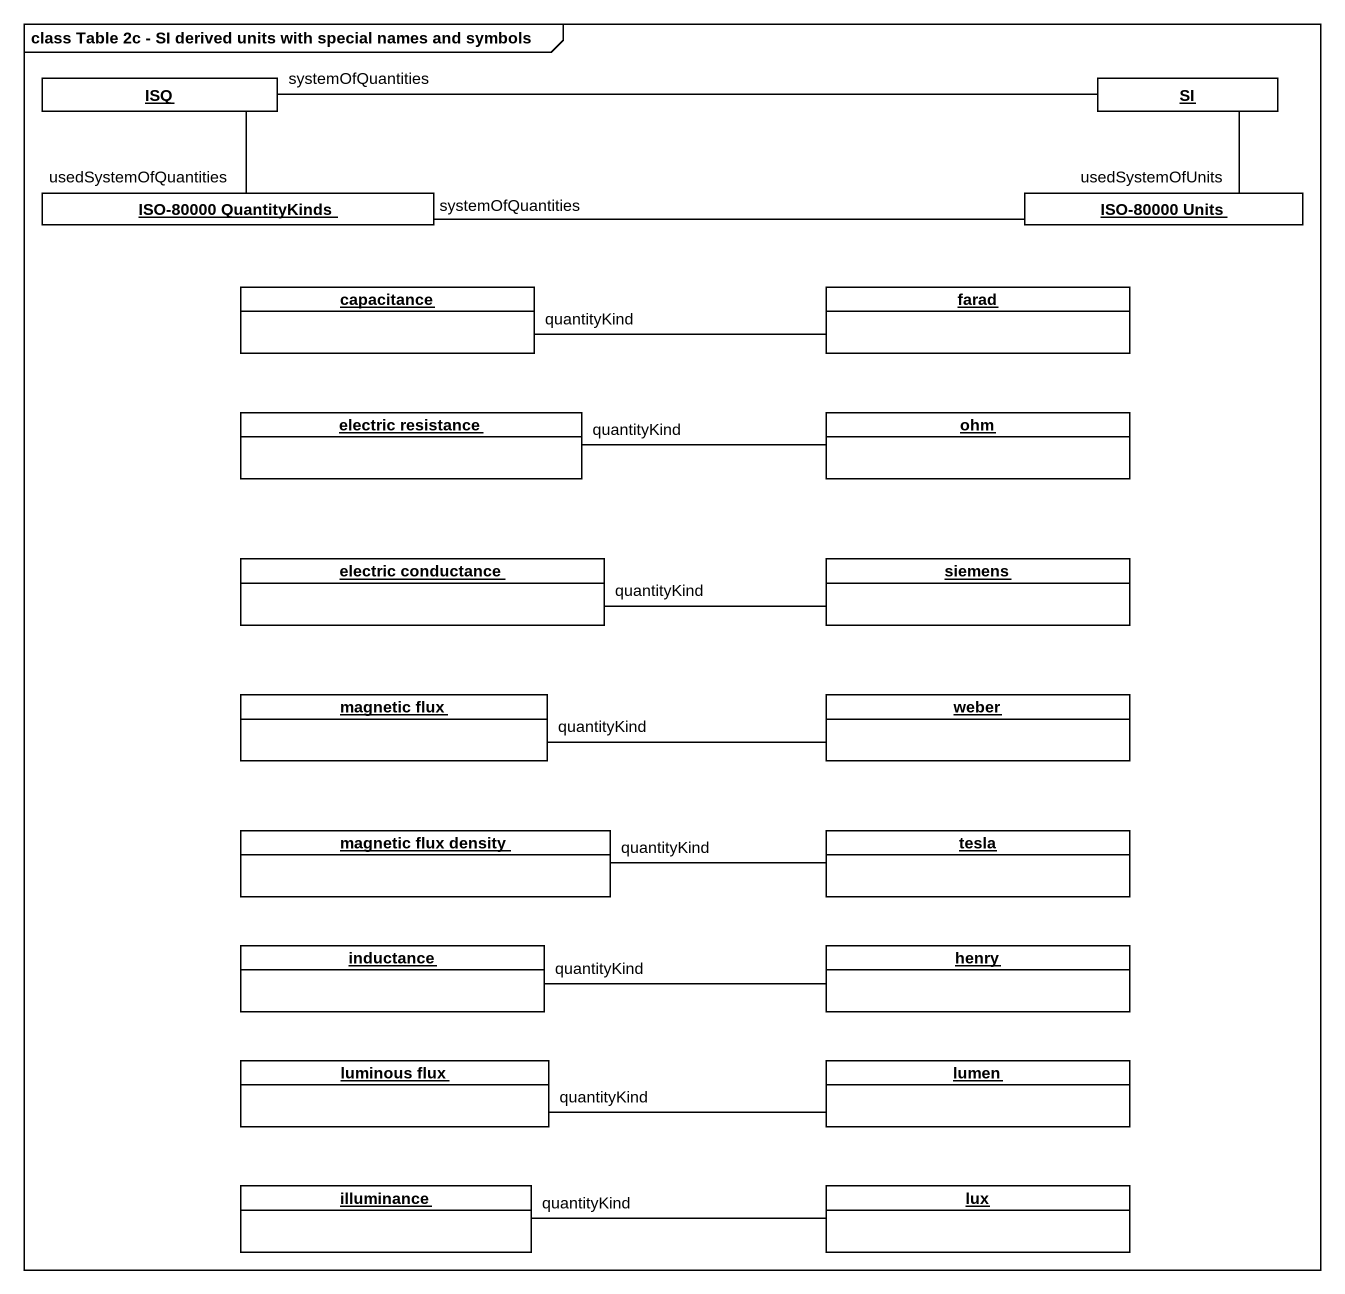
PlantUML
@startuml
mainframe class Table 2c - SI derived units with special names and symbols
hide circle
hide empty members
object ISQ #FFFFFF
object SI #FFFFFF
object "ISO-80000 QuantityKinds" as ISO_80000_QuantityKinds #FFFFFF
object "ISO-80000 Units" as ISO_80000_Units #FFFFFF
object capacitance #FFFFFF
object farad #FFFFFF
object "electric resistance" as electric_resistance #FFFFFF
object ohm #FFFFFF
object "electric conductance" as electric_conductance #FFFFFF
object siemens #FFFFFF
object "magnetic flux" as magnetic_flux #FFFFFF
object weber #FFFFFF
object "magnetic flux density" as magnetic_flux_density #FFFFFF
object tesla #FFFFFF
object inductance #FFFFFF
object henry #FFFFFF
object "luminous flux" as luminous_flux #FFFFFF
object lumen #FFFFFF
object illuminance #FFFFFF
object lux #FFFFFF
ISQ -right- SI : systemOfQuantities
ISO_80000_QuantityKinds -up- ISQ : usedSystemOfQuantities
ISO_80000_QuantityKinds -right- ISO_80000_Units : systemOfQuantities
ISO_80000_Units -up- SI : usedSystemOfUnits
farad -left- capacitance : quantityKind
ohm -left- electric_resistance : quantityKind
siemens -left- electric_conductance : quantityKind
weber -left- magnetic_flux : quantityKind
tesla -left- magnetic_flux_density : quantityKind
henry -left- inductance : quantityKind
lumen -left- luminous_flux : quantityKind
lux -left- illuminance : quantityKind
@enduml
